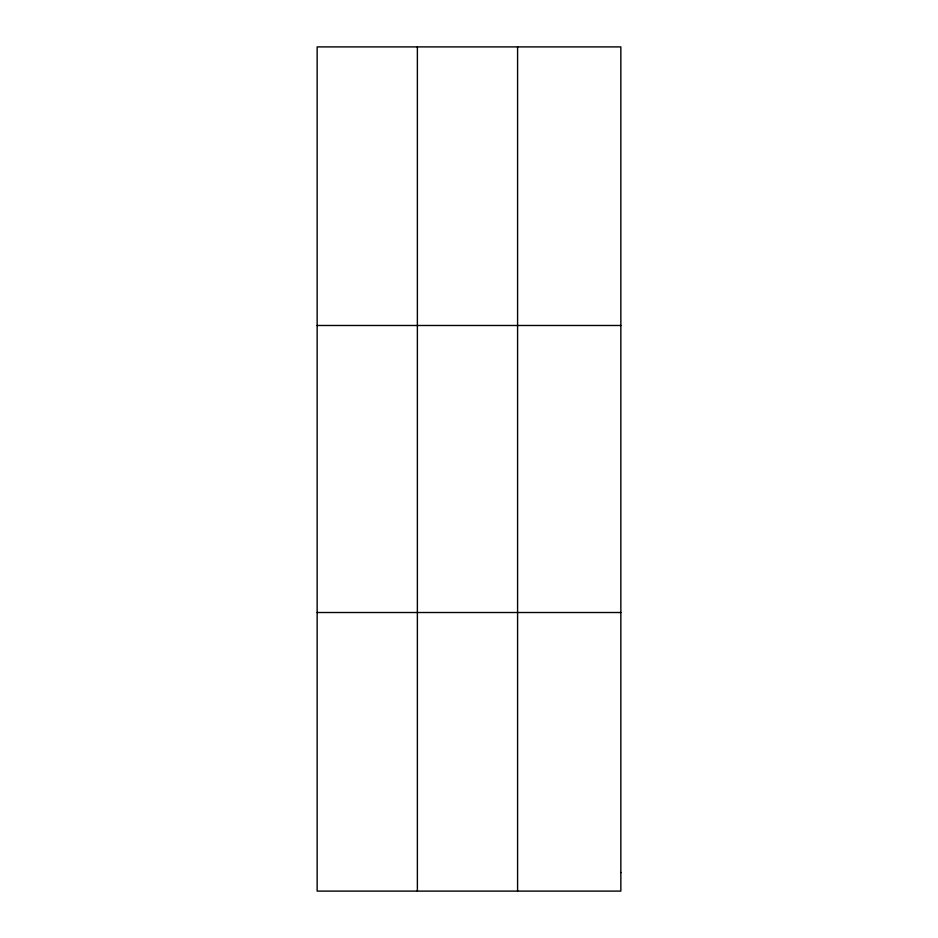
<?xml version="1.0" encoding="UTF-8"?>
<svg xmlns="http://www.w3.org/2000/svg" width="938" height="938" viewBox="0 0 938 938"><rect width="100%" height="100%" fill="white"/><g stroke="black" fill="none" stroke-linecap="round" stroke-linejoin="round"><path stroke-width="1.41" d="M417.375 891.1L417.375 46.9M517.588 891.1L517.588 46.9M317.15 325.486L620.85 325.486M317.15 612.514L620.85 612.514M620.85 872.528L620.85 891.1L317.15 891.1L317.15 46.9L620.85 46.9L620.85 872.528"/></g></svg>
